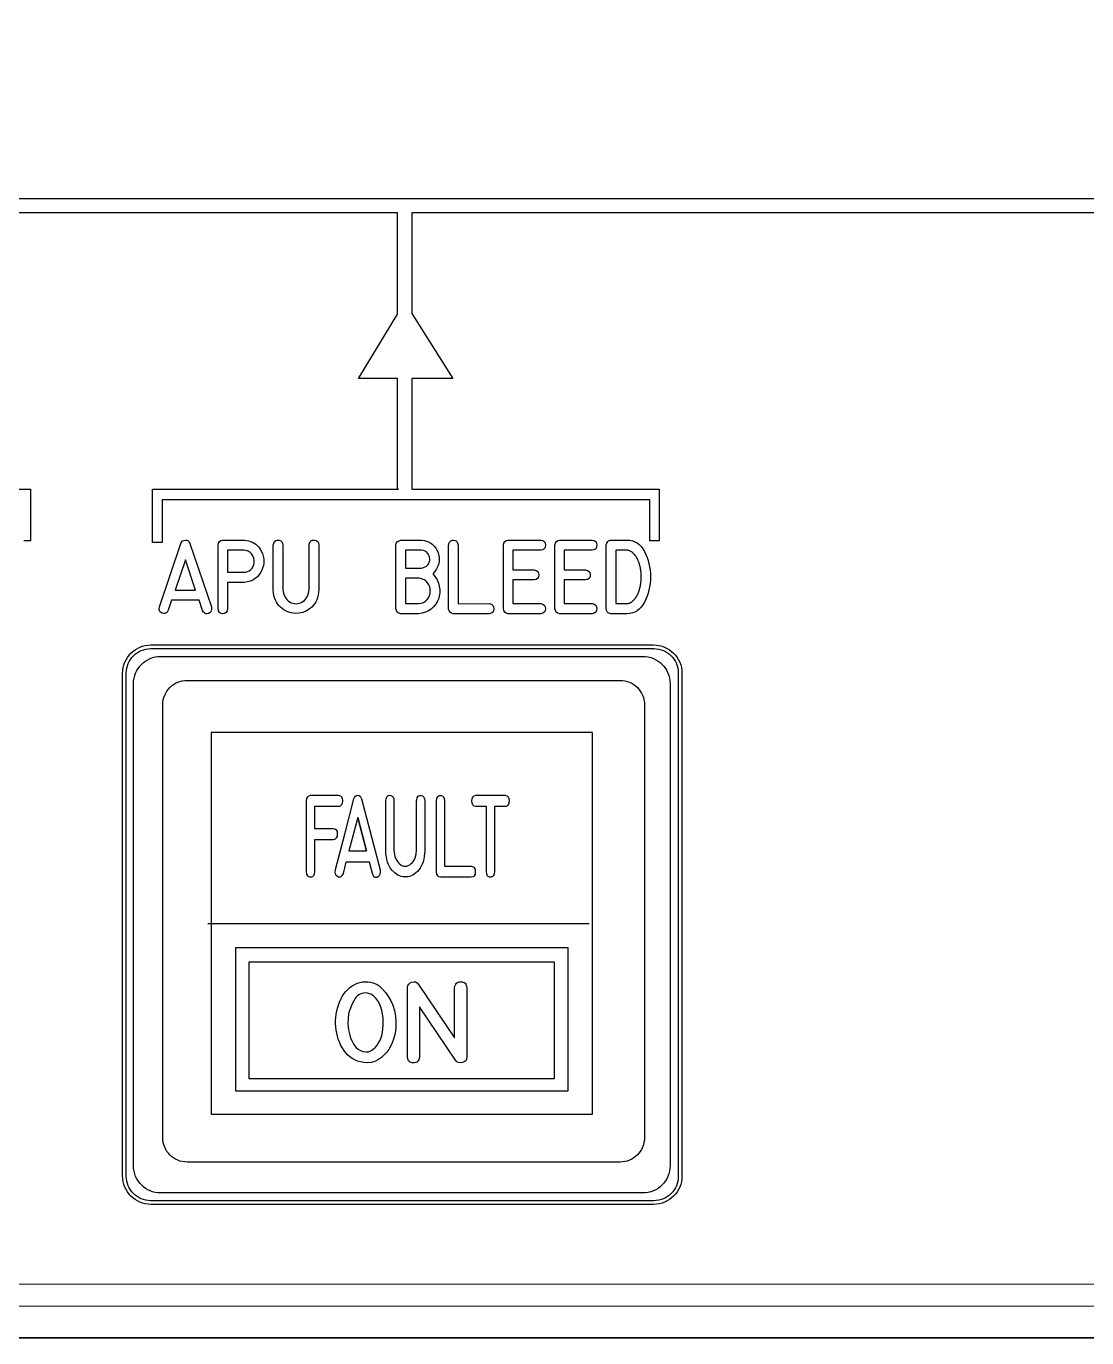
# Model space of a CAD drawing. Extents: x 361 to 684, y 82 to 686.
# Drawn here: x 506.7 to 551.1, y 215.6 to 270.6 of the extents above; entities that cross this region are included whole.
import ezdxf

# ---------------------------------------------------------------- set-up
doc = ezdxf.new("R2010")
doc.units = 0
for name, color, linetype in [('_BACKPANEL', 5, 'CONTINUOUS'), ('_ENGRAVING', 105, 'CONTINUOUS'), ('_LABELS', 30, 'CONTINUOUS'), ('_TOPLAYER', 1, 'CONTINUOUS')]:
    doc.layers.add(name, color=color, linetype=linetype)

msp = doc.modelspace()

# ---------------------------------------------------------------- linework, layer by layer
at = {"layer": '_BACKPANEL'}
for points in [[(683.842, 328.325), (683.842, 323.628), (683.842, 314.234), (683.842, 304.841), (683.842, 224.994), (683.842, 215.6), (361.5, 215.6), (361.5, 224.994), (361.5, 304.841), (361.5, 314.234), (361.5, 323.628), (361.5, 328.325)], [(511.888, 244.497), (532.984, 244.497), (533.089, 244.492), (533.191, 244.476), (533.29, 244.451), (533.384, 244.416), (533.474, 244.373), (533.559, 244.322), (533.638, 244.263), (533.711, 244.197), (533.777, 244.124), (533.836, 244.045), (533.887, 243.96), (533.93, 243.87), (533.965, 243.776), (533.99, 243.677), (534.005, 243.575), (534.011, 243.469), (534.011, 222.374), (534.005, 222.269), (533.99, 222.167), (533.965, 222.068), (533.93, 221.974), (533.887, 221.884), (533.836, 221.799), (533.777, 221.72), (533.711, 221.647), (533.638, 221.581), (533.559, 221.522), (533.474, 221.47), (533.384, 221.427), (533.29, 221.393), (533.191, 221.368), (533.089, 221.352), (532.984, 221.347), (511.888, 221.347), (511.783, 221.352), (511.68, 221.368), (511.582, 221.393), (511.487, 221.427), (511.398, 221.47), (511.313, 221.522), (511.234, 221.581), (511.161, 221.647), (511.095, 221.72), (511.036, 221.799), (510.984, 221.884), (510.941, 221.974), (510.907, 222.068), (510.882, 222.167), (510.866, 222.269), (510.861, 222.374), (510.861, 243.469), (510.866, 243.575), (510.882, 243.677), (510.907, 243.776), (510.941, 243.87), (510.984, 243.96), (511.036, 244.045), (511.095, 244.124), (511.161, 244.197), (511.234, 244.263), (511.313, 244.322), (511.398, 244.373), (511.487, 244.416), (511.582, 244.451), (511.68, 244.476), (511.783, 244.492)]]:
    msp.add_lwpolyline(points, close=True, dxfattribs=at)
at = {"layer": '_ENGRAVING'}
for points in [[(482.548, 263.372), (567.434, 263.372)], [(567.434, 262.772), (522.839, 262.772), (522.839, 258.547), (524.549, 255.818), (522.839, 255.818), (522.839, 251.189), (522.883, 251.189), (533.214, 251.188), (533.214, 249.013), (532.815, 249.013), (532.815, 250.74), (512.372, 250.74), (512.363, 250.74), (512.363, 248.951), (511.964, 248.951), (511.964, 251.188), (511.964, 251.189), (522.074, 251.189), (522.283, 251.189), (522.239, 251.189), (522.239, 255.818), (520.599, 255.818), (522.239, 258.515), (522.239, 262.772), (499.873, 262.772)], [(499.873, 251.188), (506.839, 251.188), (506.839, 249.013), (506.56, 249.013)], [(367.183, 216.928), (677.641, 216.942), (677.731, 216.952), (677.816, 216.978), (677.892, 217.02), (677.958, 217.075), (678.013, 217.142), (678.054, 217.218), (678.08, 217.303), (678.089, 217.393), (678.08, 217.484), (678.053, 217.568), (678.012, 217.644), (677.957, 217.711), (677.891, 217.766), (677.815, 217.807), (677.731, 217.833), (677.641, 217.843), (367.181, 217.828)]]:
    msp.add_lwpolyline(points, dxfattribs=at)
for points in [[(513.341, 249.048), (513.405, 249.04), (513.457, 249.014), (513.498, 248.97), (513.528, 248.909), (514.432, 246.246), (514.44, 246.149), (514.423, 246.071), (514.404, 246.039), (514.38, 246.012), (514.311, 245.972), (514.233, 245.956), (514.198, 245.961), (514.166, 245.972), (514.135, 245.992), (514.107, 246.02), (514.058, 246.098), (513.913, 246.529), (512.763, 246.529), (512.622, 246.109), (512.572, 246.03), (512.543, 246.002), (512.512, 245.983), (512.479, 245.971), (512.443, 245.968), (512.365, 245.984), (512.295, 246.026), (512.271, 246.053), (512.253, 246.084), (512.242, 246.12), (512.238, 246.16), (512.251, 246.253), (512.703, 247.581), (513.156, 248.909), (513.185, 248.969), (513.226, 249.012), (513.278, 249.038)], [(515.822, 249.048), (515.91, 249.037), (515.995, 249.019), (516.077, 248.993), (516.155, 248.96), (516.225, 248.921), (516.29, 248.875), (516.35, 248.824), (516.404, 248.767), (516.453, 248.704), (516.497, 248.635), (516.568, 248.48), (516.614, 248.314), (516.625, 248.231), (516.628, 248.149), (516.624, 248.068), (516.612, 247.987), (516.593, 247.907), (516.566, 247.827), (516.509, 247.709), (516.441, 247.603), (516.361, 247.512), (516.269, 247.434), (516.168, 247.37), (516.059, 247.323), (515.944, 247.291), (515.822, 247.275), (515.795, 247.273), (515.109, 247.273), (515.109, 246.175), (515.087, 246.082), (515.047, 246.016), (515.019, 245.993), (514.987, 245.976), (514.909, 245.963), (514.831, 245.976), (514.799, 245.993), (514.772, 246.016), (514.731, 246.082), (514.71, 246.175), (514.71, 248.837), (514.73, 248.92), (514.767, 248.983), (514.823, 249.025), (514.896, 249.048)], [(516.12, 248.465), (516.051, 248.534), (515.974, 248.583), (515.888, 248.613), (515.795, 248.623), (515.109, 248.623), (515.109, 247.699), (515.795, 247.699), (515.873, 247.707), (515.947, 247.728), (516.015, 247.764), (516.079, 247.814), (516.135, 247.875), (516.177, 247.943), (516.207, 248.018), (516.224, 248.1), (516.227, 248.201), (516.211, 248.295), (516.175, 248.384)], [(517.044, 248.918), (517.083, 248.985), (517.134, 249.028), (517.196, 249.048), (517.269, 249.043), (517.338, 249.018), (517.387, 248.975), (517.416, 248.915), (517.426, 248.837), (517.426, 246.979), (517.435, 246.896), (517.452, 246.817), (517.476, 246.744), (517.508, 246.677), (517.548, 246.615), (517.595, 246.558), (517.65, 246.507), (517.712, 246.461), (517.779, 246.424), (517.846, 246.398), (517.914, 246.383), (517.983, 246.379), (518.053, 246.387), (518.124, 246.405), (518.196, 246.435), (518.269, 246.476), (518.33, 246.521), (518.382, 246.571), (518.426, 246.628), (518.461, 246.69), (518.51, 246.828), (518.534, 246.979), (518.534, 248.837), (518.537, 248.877), (518.562, 248.957), (518.582, 248.988), (518.606, 249.012), (518.635, 249.03), (518.669, 249.041), (518.75, 249.045), (518.829, 249.025), (518.86, 249.007), (518.885, 248.984), (518.905, 248.955), (518.919, 248.921), (518.93, 248.837), (518.93, 246.979), (518.93, 246.949), (518.925, 246.859), (518.906, 246.747), (518.88, 246.644), (518.847, 246.547), (518.807, 246.458), (518.759, 246.377), (518.703, 246.304), (518.641, 246.237), (518.571, 246.179), (518.421, 246.084), (518.266, 246.018), (518.106, 245.981), (517.941, 245.974), (517.778, 245.996), (517.621, 246.046), (517.472, 246.125), (517.33, 246.234), (517.264, 246.299), (517.207, 246.371), (517.157, 246.45), (517.116, 246.535), (517.082, 246.628), (517.056, 246.728), (517.038, 246.835), (517.028, 246.949), (517.028, 246.979), (517.028, 248.837), (517.032, 248.88)], [(523.241, 249.048), (523.37, 249.028), (523.488, 248.992), (523.595, 248.941), (523.692, 248.874), (523.776, 248.796), (523.847, 248.71), (523.903, 248.616), (523.945, 248.515), (523.973, 248.408), (523.985, 248.298), (523.983, 248.185), (523.964, 248.068), (523.93, 247.952), (523.876, 247.84), (523.805, 247.733), (523.715, 247.632), (523.814, 247.507), (523.892, 247.378), (523.949, 247.244), (523.986, 247.104), (524.004, 246.965), (524.005, 246.83), (523.988, 246.7), (523.953, 246.575), (523.902, 246.456), (523.834, 246.347), (523.751, 246.247), (523.652, 246.157), (523.538, 246.08), (523.412, 246.023), (523.272, 245.983), (523.12, 245.963), (522.365, 245.963), (522.287, 245.985), (522.228, 246.028), (522.187, 246.09), (522.165, 246.172), (522.165, 248.834), (522.186, 248.917), (522.227, 248.981), (522.286, 249.024), (522.365, 249.048)], [(523.499, 248.5), (523.45, 248.549), (523.391, 248.585), (523.321, 248.608), (523.241, 248.62), (522.564, 248.62), (522.564, 247.877), (523.245, 247.877), (523.327, 247.893), (523.398, 247.921), (523.458, 247.96), (523.506, 248.012), (523.543, 248.071), (523.569, 248.131), (523.585, 248.194), (523.589, 248.259), (523.583, 248.324), (523.566, 248.385), (523.538, 248.444)], [(524.582, 249.047), (524.66, 249.032), (524.691, 249.015), (524.718, 248.992), (524.739, 248.962), (524.756, 248.926), (524.774, 248.834), (524.774, 246.381), (526.076, 246.383), (526.164, 246.36), (526.198, 246.341), (526.226, 246.317), (526.247, 246.287), (526.263, 246.252), (526.274, 246.167), (526.261, 246.082), (526.245, 246.048), (526.223, 246.019), (526.195, 245.996), (526.161, 245.979), (526.075, 245.961), (524.576, 245.961), (524.498, 245.979), (524.439, 246.02), (524.398, 246.083), (524.376, 246.171), (524.376, 248.834), (524.4, 248.928), (524.419, 248.965), (524.442, 248.995), (524.47, 249.019), (524.503, 249.035), (524.54, 249.044)], [(528.242, 249.048), (528.329, 249.028), (528.363, 249.01), (528.391, 248.986), (528.413, 248.957), (528.428, 248.922), (528.44, 248.836), (528.428, 248.75), (528.412, 248.715), (528.39, 248.686), (528.362, 248.663), (528.328, 248.645), (528.242, 248.627), (527.072, 248.627), (527.072, 247.803), (527.964, 247.803), (528.052, 247.778), (528.114, 247.734), (528.136, 247.705), (528.151, 247.671), (528.164, 247.589), (528.151, 247.507), (528.135, 247.473), (528.113, 247.444), (528.051, 247.4), (527.964, 247.376), (527.072, 247.376), (527.072, 246.386), (528.242, 246.386), (528.329, 246.361), (528.391, 246.317), (528.413, 246.288), (528.429, 246.255), (528.441, 246.174), (528.429, 246.093), (528.413, 246.059), (528.391, 246.03), (528.329, 245.987), (528.242, 245.963), (526.876, 245.963), (526.797, 245.985), (526.738, 246.028), (526.697, 246.092), (526.676, 246.177), (526.676, 248.837), (526.698, 248.924), (526.739, 248.989), (526.798, 249.03), (526.876, 249.048)], [(530.399, 249.048), (530.486, 249.028), (530.521, 249.01), (530.549, 248.986), (530.57, 248.957), (530.586, 248.922), (530.598, 248.836), (530.585, 248.75), (530.57, 248.715), (530.548, 248.686), (530.52, 248.663), (530.486, 248.645), (530.399, 248.627), (529.23, 248.627), (529.23, 247.803), (530.122, 247.803), (530.209, 247.778), (530.272, 247.734), (530.293, 247.705), (530.309, 247.671), (530.321, 247.589), (530.308, 247.507), (530.293, 247.473), (530.271, 247.444), (530.209, 247.4), (530.122, 247.376), (529.23, 247.376), (529.23, 246.386), (530.399, 246.386), (530.487, 246.361), (530.549, 246.317), (530.57, 246.288), (530.586, 246.255), (530.598, 246.174), (530.586, 246.093), (530.57, 246.059), (530.549, 246.03), (530.487, 245.987), (530.399, 245.963), (529.034, 245.963), (528.955, 245.985), (528.895, 246.028), (528.855, 246.092), (528.833, 246.177), (528.833, 248.837), (528.856, 248.924), (528.897, 248.989), (528.956, 249.03), (529.034, 249.048)], [(531.853, 249.048), (531.973, 249.04), (532.085, 249.018), (532.189, 248.98), (532.286, 248.927), (532.375, 248.859), (532.456, 248.776), (532.529, 248.679), (532.595, 248.566), (532.653, 248.444), (532.703, 248.319), (532.746, 248.191), (532.78, 248.059), (532.807, 247.925), (532.827, 247.788), (532.838, 247.648), (532.842, 247.505), (532.838, 247.362), (532.827, 247.222), (532.807, 247.085), (532.78, 246.951), (532.745, 246.82), (532.703, 246.692), (532.652, 246.567), (532.594, 246.445), (532.529, 246.332), (532.455, 246.234), (532.374, 246.151), (532.285, 246.083), (532.189, 246.03), (532.084, 245.993), (531.973, 245.97), (531.853, 245.963), (531.188, 245.963), (531.137, 245.972), (531.073, 245.999), (531.028, 246.042), (531.001, 246.101), (530.992, 246.177), (530.991, 246.177), (530.992, 248.837), (530.991, 248.849), (531.008, 248.925), (531.052, 248.99), (531.082, 249.015), (531.115, 249.033), (531.151, 249.044), (531.19, 249.048)], [(531.866, 248.623), (531.387, 248.623), (531.387, 246.387), (531.866, 246.387), (531.871, 246.388), (531.877, 246.389), (531.883, 246.39), (531.891, 246.39), (531.897, 246.391), (531.904, 246.392), (531.909, 246.393), (531.916, 246.393), (531.928, 246.396), (531.933, 246.399), (531.94, 246.403), (531.947, 246.403), (531.954, 246.406), (531.96, 246.407), (531.967, 246.41), (531.98, 246.416), (531.994, 246.422), (532, 246.424), (532.007, 246.428), (532.018, 246.436), (532.032, 246.443), (532.038, 246.447), (532.045, 246.452), (532.057, 246.461), (532.064, 246.465), (532.072, 246.47), (532.077, 246.475), (532.084, 246.481), (532.09, 246.485), (532.097, 246.49), (532.111, 246.502), (532.122, 246.514), (532.128, 246.52), (532.135, 246.528), (532.141, 246.534), (532.148, 246.541), (532.16, 246.553), (532.166, 246.559), (532.173, 246.567), (532.179, 246.573), (532.186, 246.582), (532.197, 246.597), (532.21, 246.613), (532.221, 246.63), (532.227, 246.638), (532.234, 246.647), (532.239, 246.656), (532.245, 246.665), (532.25, 246.674), (532.256, 246.684), (532.268, 246.702), (532.273, 246.712), (532.279, 246.722), (532.284, 246.732), (532.29, 246.741), (532.299, 246.761), (532.304, 246.772), (532.31, 246.784), (532.315, 246.793), (532.321, 246.805), (532.325, 246.815), (532.33, 246.827), (532.34, 246.85), (532.35, 246.874), (532.353, 246.885), (532.358, 246.898), (532.362, 246.91), (532.367, 246.924), (532.374, 246.948), (532.377, 246.96), (532.382, 246.973), (532.389, 246.999), (532.398, 247.025), (532.4, 247.037), (532.403, 247.052), (532.406, 247.065), (532.41, 247.079), (532.412, 247.09), (532.416, 247.104), (532.42, 247.133), (532.422, 247.146), (532.426, 247.16), (532.427, 247.173), (532.43, 247.187), (532.434, 247.216), (532.436, 247.229), (532.44, 247.245), (532.443, 247.273), (532.443, 247.286), (532.446, 247.302), (532.448, 247.33), (532.45, 247.359), (532.451, 247.389), (532.453, 247.418), (532.453, 247.432), (532.455, 247.448), (532.456, 247.461), (532.457, 247.477), (532.457, 247.49), (532.457, 247.505), (532.457, 247.519), (532.457, 247.534), (532.456, 247.548), (532.455, 247.564), (532.455, 247.577), (532.455, 247.593), (532.453, 247.623), (532.451, 247.65), (532.448, 247.681), (532.447, 247.708), (532.444, 247.737), (532.442, 247.751), (532.441, 247.766), (532.436, 247.794), (532.433, 247.807), (532.431, 247.821), (532.427, 247.85), (532.423, 247.879), (532.416, 247.906), (532.412, 247.931), (532.407, 247.944), (532.405, 247.959), (532.4, 247.971), (532.398, 247.986), (532.39, 248.011), (532.383, 248.037), (532.378, 248.048), (532.375, 248.061), (532.367, 248.087), (532.358, 248.111), (532.353, 248.122), (532.35, 248.135), (532.344, 248.145), (532.34, 248.157), (532.33, 248.18), (532.321, 248.201), (532.311, 248.224), (532.306, 248.233), (532.302, 248.243), (532.29, 248.264), (532.279, 248.284), (532.273, 248.294), (532.268, 248.304), (532.256, 248.322), (532.251, 248.331), (532.247, 248.34), (532.223, 248.374), (532.2, 248.407), (532.175, 248.438), (532.149, 248.466), (532.125, 248.492), (532.098, 248.514), (532.072, 248.537), (532.045, 248.557), (532.019, 248.573), (531.994, 248.587), (531.967, 248.597), (531.94, 248.608), (531.928, 248.612), (531.916, 248.617), (531.891, 248.621)], [(513.34, 248.218), (512.908, 246.952), (513.769, 246.952)], [(523.498, 247.254), (523.431, 247.328), (523.347, 247.387), (523.248, 247.428), (523.133, 247.454), (522.564, 247.454), (522.564, 246.389), (523.116, 246.389), (523.228, 246.403), (523.327, 246.436), (523.411, 246.486), (523.481, 246.555), (523.536, 246.634), (523.577, 246.718), (523.602, 246.806), (523.612, 246.899), (523.606, 246.992), (523.586, 247.082), (523.55, 247.169)], [(511.898, 244.65), (532.973, 244.65), (533.096, 244.644), (533.214, 244.626), (533.328, 244.597), (533.438, 244.557), (533.542, 244.507), (533.64, 244.447), (533.732, 244.379), (533.816, 244.302), (533.893, 244.218), (533.961, 244.126), (534.021, 244.028), (534.071, 243.924), (534.111, 243.814), (534.14, 243.7), (534.158, 243.582), (534.164, 243.46), (534.164, 222.384), (534.158, 222.262), (534.14, 222.144), (534.111, 222.029), (534.071, 221.92), (534.021, 221.816), (533.961, 221.718), (533.893, 221.626), (533.816, 221.541), (533.732, 221.465), (533.64, 221.396), (533.542, 221.337), (533.438, 221.287), (533.328, 221.247), (533.214, 221.218), (533.096, 221.2), (532.973, 221.194), (511.898, 221.194), (511.776, 221.2), (511.658, 221.218), (511.543, 221.247), (511.434, 221.287), (511.33, 221.337), (511.231, 221.396), (511.14, 221.465), (511.055, 221.541), (510.979, 221.626), (510.91, 221.718), (510.851, 221.816), (510.801, 221.92), (510.761, 222.029), (510.732, 222.144), (510.714, 222.262), (510.707, 222.384), (510.707, 243.46), (510.714, 243.582), (510.732, 243.7), (510.761, 243.814), (510.801, 243.924), (510.851, 244.028), (510.91, 244.126), (510.979, 244.218), (511.055, 244.302), (511.14, 244.379), (511.231, 244.447), (511.33, 244.507), (511.434, 244.557), (511.543, 244.597), (511.658, 244.626), (511.776, 244.644)], [(512.306, 244.172), (532.522, 244.172), (532.639, 244.166), (532.753, 244.149), (532.862, 244.121), (532.967, 244.082), (533.067, 244.034), (533.161, 243.977), (533.249, 243.912), (533.33, 243.838), (533.404, 243.757), (533.47, 243.669), (533.527, 243.575), (533.575, 243.475), (533.613, 243.37), (533.641, 243.261), (533.658, 243.147), (533.664, 243.03), (533.664, 222.814), (533.658, 222.697), (533.641, 222.583), (533.613, 222.473), (533.575, 222.368), (533.527, 222.269), (533.47, 222.174), (533.404, 222.087), (533.33, 222.006), (533.249, 221.932), (533.161, 221.866), (533.067, 221.809), (532.967, 221.761), (532.862, 221.723), (532.753, 221.695), (532.639, 221.678), (532.522, 221.672), (512.306, 221.672), (512.189, 221.678), (512.075, 221.695), (511.966, 221.723), (511.861, 221.761), (511.761, 221.809), (511.667, 221.866), (511.579, 221.932), (511.498, 222.006), (511.424, 222.087), (511.359, 222.174), (511.301, 222.269), (511.254, 222.368), (511.215, 222.473), (511.187, 222.583), (511.17, 222.697), (511.164, 222.814), (511.164, 243.03), (511.17, 243.147), (511.187, 243.261), (511.215, 243.37), (511.254, 243.475), (511.301, 243.575), (511.359, 243.669), (511.424, 243.757), (511.498, 243.838), (511.579, 243.912), (511.667, 243.977), (511.761, 244.034), (511.861, 244.082), (511.966, 244.121), (512.075, 244.149), (512.189, 244.166)]]:
    msp.add_lwpolyline(points, close=True, dxfattribs=at)
at = {"layer": '_LABELS'}
for points in [[(530.418, 224.973), (530.418, 240.975), (514.418, 240.975), (514.418, 224.973)], [(518.418, 235.148), (518.418, 238.108), (518.437, 238.206), (518.472, 238.278), (518.523, 238.325), (518.59, 238.346), (519.764, 238.346), (519.803, 238.338), (519.837, 238.324), (519.866, 238.304), (519.89, 238.278), (519.922, 238.206), (519.932, 238.109), (519.921, 238.012), (519.889, 237.941), (519.865, 237.915), (519.836, 237.895), (519.801, 237.882), (519.761, 237.875), (518.758, 237.875), (518.758, 236.957), (519.54, 236.957), (519.614, 236.936), (519.643, 236.917), (519.667, 236.892), (519.699, 236.823), (519.71, 236.73), (519.7, 236.636), (519.669, 236.564), (519.645, 236.536), (519.616, 236.514), (519.54, 236.485), (518.758, 236.485), (518.758, 235.148), (518.744, 235.046), (518.711, 234.973), (518.689, 234.948), (518.662, 234.929), (518.63, 234.917), (518.594, 234.913), (518.558, 234.916), (518.526, 234.926), (518.498, 234.944), (518.474, 234.97), (518.438, 235.044)], [(519.631, 235.233), (520.02, 236.713), (520.41, 238.192), (520.434, 238.259), (520.469, 238.307), (520.514, 238.336), (520.568, 238.346), (520.623, 238.337), (520.668, 238.308), (520.703, 238.26), (520.728, 238.192), (521.506, 235.225), (521.513, 235.117), (521.498, 235.03), (521.461, 234.965), (521.434, 234.939), (521.401, 234.92), (521.367, 234.907), (521.335, 234.903), (521.305, 234.907), (521.277, 234.92), (521.226, 234.973), (521.184, 235.061), (521.059, 235.541), (520.071, 235.541), (519.95, 235.072), (519.907, 234.984), (519.883, 234.954), (519.856, 234.932), (519.828, 234.919), (519.797, 234.915), (519.764, 234.92), (519.729, 234.934), (519.67, 234.98), (519.633, 235.045), (519.621, 235.13)], [(523.379, 236.042), (523.379, 236.009), (523.374, 235.908), (523.358, 235.784), (523.336, 235.668), (523.307, 235.561), (523.272, 235.462), (523.231, 235.371), (523.184, 235.289), (523.13, 235.216), (523.069, 235.15), (522.941, 235.045), (522.875, 235.004), (522.808, 234.971), (522.74, 234.947), (522.67, 234.93), (522.6, 234.922), (522.529, 234.922), (522.458, 234.93), (522.388, 234.946), (522.32, 234.97), (522.254, 235.003), (522.125, 235.091), (522.003, 235.212), (521.947, 235.284), (521.898, 235.364), (521.855, 235.452), (521.819, 235.548), (521.79, 235.651), (521.768, 235.763), (521.753, 235.882), (521.744, 236.009), (521.744, 236.042), (521.744, 238.111), (521.758, 238.202), (521.792, 238.277), (521.835, 238.325), (521.888, 238.346), (521.951, 238.341), (522.01, 238.313), (522.052, 238.265), (522.078, 238.198), (522.086, 238.111), (522.086, 236.042), (522.108, 235.861), (522.129, 235.78), (522.157, 235.705), (522.191, 235.636), (522.231, 235.573), (522.278, 235.516), (522.332, 235.465), (522.389, 235.423), (522.447, 235.394), (522.506, 235.378), (522.565, 235.374), (522.625, 235.382), (522.686, 235.403), (522.748, 235.436), (522.81, 235.482), (522.863, 235.531), (522.908, 235.588), (522.945, 235.65), (522.976, 235.72), (523.018, 235.874), (523.038, 236.042), (523.038, 238.111), (523.04, 238.157), (523.062, 238.246), (523.1, 238.306), (523.125, 238.326), (523.154, 238.339), (523.223, 238.343), (523.291, 238.321), (523.318, 238.301), (523.34, 238.275), (523.369, 238.205), (523.379, 238.111)], [(524.04, 234.908), (523.973, 234.928), (523.922, 234.973), (523.887, 235.044), (523.867, 235.141), (523.867, 238.108), (523.888, 238.213), (523.924, 238.288), (523.949, 238.314), (523.977, 238.332), (524.009, 238.343), (524.044, 238.345), (524.08, 238.341), (524.112, 238.329), (524.139, 238.31), (524.161, 238.284), (524.194, 238.21), (524.209, 238.108), (524.209, 235.376), (525.328, 235.378), (525.404, 235.353), (525.433, 235.331), (525.457, 235.304), (525.489, 235.232), (525.499, 235.137), (525.487, 235.042), (525.455, 234.973), (525.431, 234.947), (525.402, 234.928), (525.327, 234.908)], [(525.964, 235.145), (525.964, 237.873), (525.519, 237.873), (525.445, 237.895), (525.416, 237.915), (525.392, 237.941), (525.361, 238.013), (525.35, 238.109), (525.361, 238.205), (525.393, 238.277), (525.417, 238.303), (525.446, 238.324), (525.519, 238.346), (526.75, 238.346), (526.823, 238.324), (526.852, 238.304), (526.876, 238.278), (526.907, 238.206), (526.918, 238.109), (526.908, 238.012), (526.876, 237.94), (526.853, 237.914), (526.824, 237.894), (526.789, 237.88), (526.75, 237.873), (526.306, 237.873), (526.306, 235.145), (526.285, 235.04), (526.248, 234.967), (526.223, 234.941), (526.195, 234.923), (526.163, 234.913), (526.127, 234.91), (526.092, 234.914), (526.061, 234.926), (526.034, 234.944), (526.011, 234.97), (525.979, 235.043)], [(520.936, 236.012), (520.567, 237.422), (520.196, 236.012)], [(520.567, 237.422), (520.936, 236.012)], [(515.445, 231.957), (515.445, 231.815), (515.445, 225.957), (529.391, 225.957), (529.391, 231.957)], [(516.015, 231.359), (528.801, 231.359), (528.801, 226.457), (516.015, 226.457)], [(522.04, 229.551), (522.11, 229.319), (522.154, 229.083), (522.172, 228.842), (522.165, 228.597), (522.131, 228.355), (522.071, 228.124), (521.984, 227.903), (521.87, 227.694), (521.783, 227.571), (521.68, 227.459), (521.563, 227.356), (521.432, 227.262), (521.289, 227.188), (521.139, 227.142), (520.983, 227.125), (520.818, 227.138), (520.686, 227.165), (520.561, 227.203), (520.444, 227.253), (520.336, 227.313), (520.235, 227.384), (520.142, 227.466), (520.058, 227.558), (519.981, 227.662), (519.913, 227.773), (519.852, 227.887), (519.798, 228.003), (519.753, 228.123), (519.715, 228.246), (519.685, 228.373), (519.663, 228.502), (519.648, 228.634), (519.642, 228.768), (519.642, 228.9), (519.651, 229.032), (519.666, 229.163), (519.69, 229.293), (519.721, 229.422), (519.805, 229.678), (519.859, 229.8), (519.92, 229.914), (519.988, 230.02), (520.064, 230.116), (520.147, 230.204), (520.238, 230.284), (520.336, 230.354), (520.441, 230.416), (520.549, 230.466), (520.659, 230.501), (520.772, 230.522), (520.887, 230.529), (520.995, 230.524), (521.099, 230.51), (521.197, 230.486), (521.29, 230.452), (521.378, 230.409), (521.461, 230.356), (521.539, 230.293), (521.612, 230.221), (521.744, 230.064), (521.86, 229.9), (521.958, 229.729)], [(525.141, 227.358), (525.13, 227.279), (525.095, 227.216), (525.038, 227.168), (524.958, 227.137), (524.871, 227.125), (524.795, 227.138), (524.729, 227.175), (524.674, 227.235), (523.158, 229.472), (523.158, 227.358), (523.127, 227.257), (523.104, 227.217), (523.075, 227.184), (523.04, 227.159), (523, 227.14), (522.954, 227.13), (522.903, 227.126), (522.852, 227.13), (522.806, 227.14), (522.766, 227.159), (522.732, 227.184), (522.703, 227.217), (522.68, 227.257), (522.65, 227.358), (522.65, 230.29), (522.672, 230.369), (522.711, 230.433), (522.768, 230.483), (522.842, 230.518), (522.921, 230.532), (522.993, 230.519), (523.058, 230.48), (523.117, 230.415), (524.632, 228.175), (524.632, 230.29), (524.644, 230.346), (524.661, 230.394), (524.685, 230.434), (524.715, 230.468), (524.751, 230.493), (524.793, 230.511), (524.841, 230.522), (524.895, 230.525), (524.948, 230.521), (524.996, 230.509), (525.036, 230.491), (525.07, 230.465), (525.098, 230.432), (525.119, 230.392), (525.133, 230.345), (525.141, 230.29)], [(520.901, 230.058), (520.821, 230.053), (520.745, 230.037), (520.675, 230.011), (520.61, 229.975), (520.549, 229.929), (520.494, 229.873), (520.444, 229.806), (520.399, 229.729), (520.321, 229.571), (520.26, 229.424), (520.214, 229.29), (520.183, 229.168), (520.16, 228.981), (520.158, 228.758), (520.182, 228.519), (520.234, 228.282), (520.271, 228.168), (520.317, 228.059), (520.371, 227.956), (520.434, 227.859), (520.506, 227.773), (520.588, 227.702), (520.681, 227.648), (520.784, 227.609), (520.906, 227.587), (520.964, 227.588), (521.019, 227.596), (521.073, 227.611), (521.124, 227.633), (521.22, 227.701), (521.306, 227.785), (521.381, 227.872), (521.444, 227.961), (521.497, 228.052), (521.541, 228.155), (521.577, 228.273), (521.606, 228.406), (521.627, 228.554), (521.64, 228.709), (521.641, 228.864), (521.632, 229.019), (521.611, 229.174), (521.579, 229.325), (521.535, 229.468), (521.479, 229.604), (521.41, 229.731), (521.327, 229.844), (521.229, 229.935), (521.114, 230.002), (520.984, 230.048)]]:
    msp.add_lwpolyline(points, close=True, dxfattribs=at)
msp.add_lwpolyline([(514.278, 232.974), (530.278, 232.974)], dxfattribs=at)
at = {"layer": '_TOPLAYER'}
msp.add_lwpolyline([(513.418, 243.165), (531.568, 243.165), (531.673, 243.16), (531.775, 243.145), (531.873, 243.119), (531.968, 243.085), (532.057, 243.042), (532.142, 242.991), (532.221, 242.932), (532.293, 242.866), (532.36, 242.793), (532.418, 242.714), (532.47, 242.63), (532.513, 242.54), (532.547, 242.446), (532.572, 242.347), (532.588, 242.245), (532.593, 242.14), (532.593, 223.991), (532.588, 223.885), (532.572, 223.783), (532.547, 223.685), (532.513, 223.591), (532.47, 223.501), (532.418, 223.417), (532.36, 223.338), (532.293, 223.265), (532.221, 223.199), (532.142, 223.14), (532.057, 223.089), (531.968, 223.046), (531.873, 223.011), (531.775, 222.986), (531.673, 222.971), (531.568, 222.965), (513.418, 222.965), (513.313, 222.971), (513.211, 222.986), (513.113, 223.011), (513.019, 223.046), (512.929, 223.089), (512.844, 223.14), (512.765, 223.199), (512.693, 223.265), (512.627, 223.338), (512.568, 223.417), (512.516, 223.501), (512.473, 223.591), (512.439, 223.685), (512.414, 223.783), (512.398, 223.885), (512.393, 223.991), (512.393, 242.14), (512.398, 242.245), (512.414, 242.347), (512.439, 242.446), (512.473, 242.54), (512.516, 242.63), (512.568, 242.714), (512.627, 242.793), (512.693, 242.866), (512.765, 242.932), (512.844, 242.991), (512.929, 243.042), (513.019, 243.085), (513.113, 243.119), (513.211, 243.145), (513.313, 243.16)], close=True, dxfattribs=at)
msp.add_lwpolyline([(503.664, 215.6), (595.73, 215.6), (681.452, 215.6)], dxfattribs=at)

doc.saveas('drawing.dxf')
